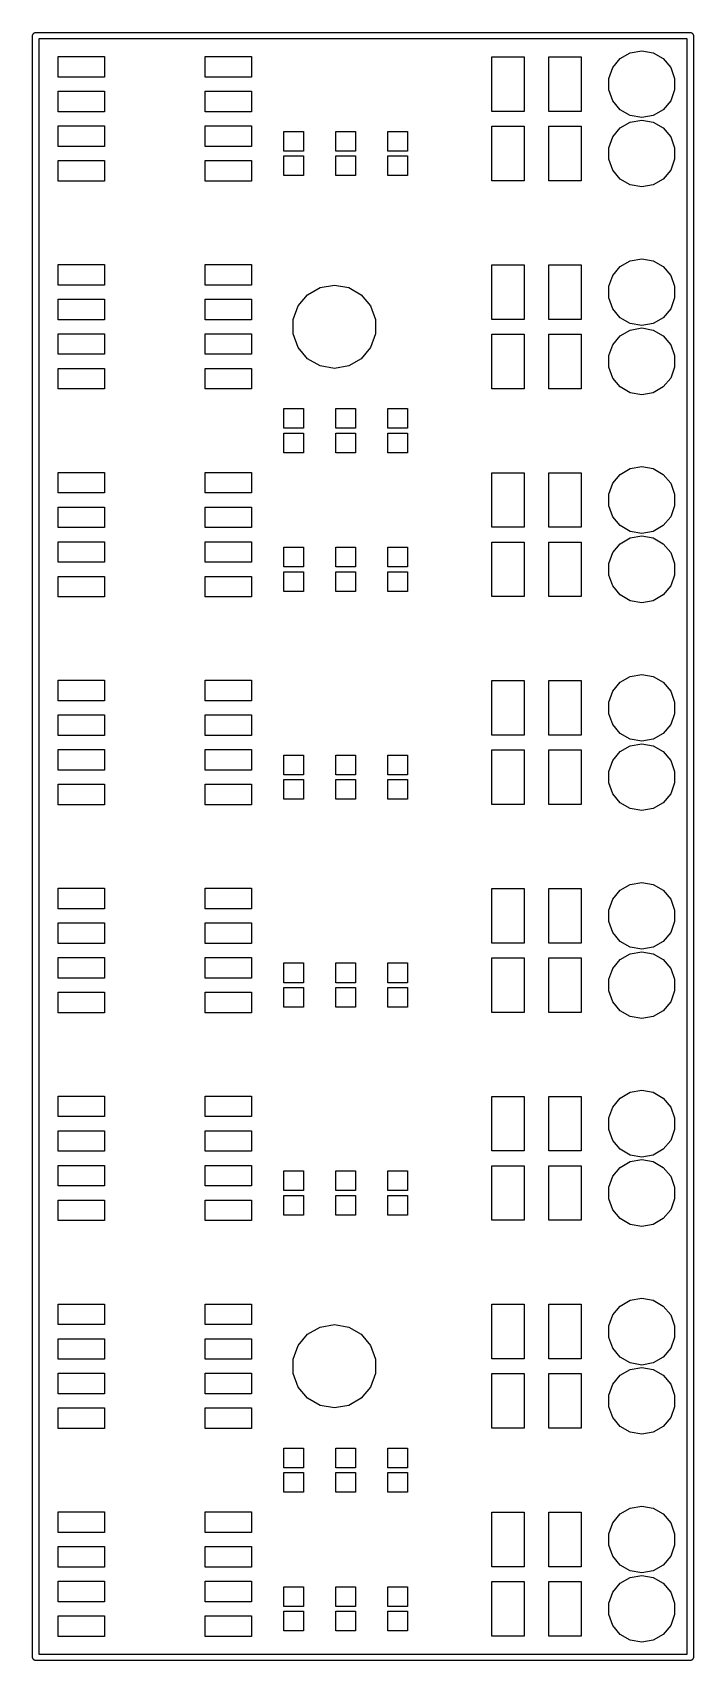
# Model space of a CAD drawing. Extents: x 25.3 to 49.5, y -85 to -25.3.
import ezdxf

# ---------------------------------------------------------------- set-up
doc = ezdxf.new("R2010")
doc.units = 0
doc.header["$MEASUREMENT"] = 0
doc.layers.add('BLACK', color=7, linetype='CONTINUOUS')

msp = doc.modelspace()

# ---------------------------------------------------------------- linework, layer by layer
at = {"layer": 'Black'}
for p, q in [((25.2857, -25.4), (25.2874, -25.3902)), ((25.2857, -84.836), (25.2857, -25.4)), ((25.2874, -25.3802), (25.2909, -25.3708)), ((25.2874, -25.3902), (25.2874, -25.3802)), ((25.2909, -25.3708), (25.2926, -25.3609)), ((25.2926, -25.3609), (25.2976, -25.3522)), ((25.2976, -25.3522), (25.301, -25.3428)), ((25.301, -25.3428), (25.3074, -25.3352)), ((25.3074, -25.3352), (25.3124, -25.3265)), ((25.3124, -25.3265), (25.3201, -25.3201)), ((25.3201, -25.3201), (25.3265, -25.3124)), ((25.3265, -25.3124), (25.3352, -25.3074)), ((25.3352, -25.3074), (25.3428, -25.301)), ((25.3428, -25.301), (25.3522, -25.2976)), ((25.3522, -25.2976), (25.3609, -25.2926)), ((25.3609, -25.2926), (25.3708, -25.2909)), ((25.3708, -25.2909), (25.3802, -25.2874)), ((25.3802, -25.2874), (25.3902, -25.2874)), ((25.3902, -25.2874), (25.4, -25.2857)), ((25.4, -25.2857), (49.3649, -25.2857)), ((49.2506, -25.5143), (25.5143, -25.5143)), ((25.5143, -25.5143), (25.5143, -84.7217)), ((49.2506, -84.7217), (49.2506, -25.5143)), ((49.3649, -25.2857), (49.3747, -25.2874)), ((49.3747, -25.2874), (49.3847, -25.2874)), ((49.3847, -25.2874), (49.3941, -25.2909)), ((49.3941, -25.2909), (49.404, -25.2926)), ((49.404, -25.2926), (49.4127, -25.2976)), ((49.4127, -25.2976), (49.422, -25.301)), ((49.422, -25.301), (49.4297, -25.3074)), ((49.4297, -25.3074), (49.4384, -25.3124)), ((49.4384, -25.3124), (49.4448, -25.3201)), ((49.4448, -25.3201), (49.4525, -25.3265)), ((49.4525, -25.3265), (49.4575, -25.3352)), ((49.4575, -25.3352), (49.4639, -25.3428)), ((49.4639, -25.3428), (49.4673, -25.3522)), ((49.4673, -25.3522), (49.4723, -25.3609)), ((49.4723, -25.3609), (49.474, -25.3708)), ((49.474, -25.3708), (49.4775, -25.3802)), ((49.4775, -25.3802), (49.4775, -25.3902)), ((49.4775, -25.3902), (49.4792, -25.4)), ((49.4792, -25.4), (49.4792, -84.836)), ((26.2192, -26.9189), (26.2192, -26.1671)), ((26.2192, -26.1671), (27.921, -26.1671)), ((27.921, -26.1671), (27.921, -26.9189)), ((31.604, -26.9189), (31.604, -26.1671)), ((31.604, -26.1671), (33.3058, -26.1671)), ((33.3058, -26.1671), (33.3058, -26.9189)), ((42.0973, -28.1781), (42.0973, -26.1779)), ((42.0973, -26.1779), (43.2847, -26.1779)), ((43.2847, -26.1779), (43.2847, -28.1781)), ((44.1801, -28.1781), (44.1801, -26.1779)), ((44.1801, -26.1779), (45.3675, -26.1779)), ((45.3675, -26.1779), (45.3675, -28.1781)), ((46.527, -26.5661), (46.8002, -26.2405)), ((46.8002, -26.2405), (47.1683, -26.028)), ((47.1683, -26.028), (47.5869, -25.9541)), ((47.5869, -25.9541), (48.0055, -26.028)), ((48.0055, -26.028), (48.3736, -26.2405)), ((48.3736, -26.2405), (48.6468, -26.5661)), ((46.3816, -26.9655), (46.527, -26.5661)), ((48.6468, -26.5661), (48.7922, -26.9655)), ((27.921, -26.9189), (26.2192, -26.9189)), ((26.2192, -28.1889), (26.2192, -27.4371)), ((26.2192, -27.4371), (27.921, -27.4371)), ((27.921, -27.4371), (27.921, -28.1889)), ((33.3058, -26.9189), (31.604, -26.9189)), ((31.604, -28.1889), (31.604, -27.4371)), ((31.604, -27.4371), (33.3058, -27.4371)), ((33.3058, -27.4371), (33.3058, -28.1889)), ((46.3816, -27.3905), (46.3816, -26.9655)), ((46.527, -27.7899), (46.3816, -27.3905)), ((48.7922, -27.3905), (48.6468, -27.7899)), ((48.7922, -26.9655), (48.7922, -27.3905)), ((46.8002, -28.1155), (46.527, -27.7899)), ((48.6468, -27.7899), (48.3736, -28.1155)), ((27.921, -28.1889), (26.2192, -28.1889)), ((33.3058, -28.1889), (31.604, -28.1889)), ((43.2847, -28.1781), (42.0973, -28.1781)), ((45.3675, -28.1781), (44.1801, -28.1781)), ((47.1683, -28.328), (46.8002, -28.1155)), ((46.8002, -28.7805), (47.1683, -28.568)), ((47.5869, -28.4019), (47.1683, -28.328)), ((47.1683, -28.568), (47.5869, -28.4941)), ((48.0055, -28.328), (47.5869, -28.4019)), ((47.5869, -28.4941), (48.0055, -28.568)), ((48.3736, -28.1155), (48.0055, -28.328)), ((48.0055, -28.568), (48.3736, -28.7805)), ((26.2192, -29.4589), (26.2192, -28.7071)), ((26.2192, -28.7071), (27.921, -28.7071)), ((27.921, -28.7071), (27.921, -29.4589)), ((31.604, -29.4589), (31.604, -28.7071)), ((31.604, -28.7071), (33.3058, -28.7071)), ((33.3058, -28.7071), (33.3058, -29.4589)), ((34.4817, -29.6291), (34.4817, -28.9077)), ((34.4817, -28.9077), (35.2031, -28.9077)), ((35.2031, -28.9077), (35.2031, -29.6291)), ((36.3867, -29.6291), (36.3867, -28.9077)), ((36.3867, -28.9077), (37.1081, -28.9077)), ((37.1081, -28.9077), (37.1081, -29.6291)), ((38.2917, -29.6291), (38.2917, -28.9077)), ((38.2917, -28.9077), (39.0131, -28.9077)), ((39.0131, -28.9077), (39.0131, -29.6291)), ((42.0973, -30.7181), (42.0973, -28.7179)), ((42.0973, -28.7179), (43.2847, -28.7179)), ((43.2847, -28.7179), (43.2847, -30.7181)), ((44.1801, -30.7181), (44.1801, -28.7179)), ((44.1801, -28.7179), (45.3675, -28.7179)), ((45.3675, -28.7179), (45.3675, -30.7181)), ((46.3816, -29.5055), (46.527, -29.1061)), ((46.527, -29.1061), (46.8002, -28.7805)), ((48.3736, -28.7805), (48.6468, -29.1061)), ((48.6468, -29.1061), (48.7922, -29.5055)), ((27.921, -29.4589), (26.2192, -29.4589)), ((33.3058, -29.4589), (31.604, -29.4589)), ((35.2031, -29.6291), (34.4817, -29.6291)), ((34.4817, -30.5283), (34.4817, -29.8069)), ((34.4817, -29.8069), (35.2031, -29.8069)), ((35.2031, -29.8069), (35.2031, -30.5283)), ((37.1081, -29.6291), (36.3867, -29.6291)), ((36.3867, -30.5283), (36.3867, -29.8069)), ((36.3867, -29.8069), (37.1081, -29.8069)), ((37.1081, -29.8069), (37.1081, -30.5283)), ((39.0131, -29.6291), (38.2917, -29.6291)), ((38.2917, -30.5283), (38.2917, -29.8069)), ((38.2917, -29.8069), (39.0131, -29.8069)), ((39.0131, -29.8069), (39.0131, -30.5283)), ((46.3816, -29.9305), (46.3816, -29.5055)), ((48.7922, -29.5055), (48.7922, -29.9305)), ((26.2192, -30.7289), (26.2192, -29.9771)), ((26.2192, -29.9771), (27.921, -29.9771)), ((27.921, -29.9771), (27.921, -30.7289)), ((31.604, -30.7289), (31.604, -29.9771)), ((31.604, -29.9771), (33.3058, -29.9771)), ((33.3058, -29.9771), (33.3058, -30.7289)), ((46.527, -30.3299), (46.3816, -29.9305)), ((46.8002, -30.6555), (46.527, -30.3299)), ((48.6468, -30.3299), (48.3736, -30.6555)), ((48.7922, -29.9305), (48.6468, -30.3299)), ((27.921, -30.7289), (26.2192, -30.7289)), ((33.3058, -30.7289), (31.604, -30.7289)), ((35.2031, -30.5283), (34.4817, -30.5283)), ((37.1081, -30.5283), (36.3867, -30.5283)), ((39.0131, -30.5283), (38.2917, -30.5283)), ((43.2847, -30.7181), (42.0973, -30.7181)), ((45.3675, -30.7181), (44.1801, -30.7181)), ((47.1683, -30.868), (46.8002, -30.6555)), ((47.5869, -30.9419), (47.1683, -30.868)), ((48.0055, -30.868), (47.5869, -30.9419)), ((48.3736, -30.6555), (48.0055, -30.868)), ((26.2192, -34.5389), (26.2192, -33.7871)), ((26.2192, -33.7871), (27.921, -33.7871)), ((27.921, -33.7871), (27.921, -34.5389)), ((31.604, -34.5389), (31.604, -33.7871)), ((31.604, -33.7871), (33.3058, -33.7871)), ((33.3058, -33.7871), (33.3058, -34.5389)), ((42.0973, -35.7981), (42.0973, -33.7979)), ((42.0973, -33.7979), (43.2847, -33.7979)), ((43.2847, -33.7979), (43.2847, -35.7981)), ((44.1801, -35.7981), (44.1801, -33.7979)), ((44.1801, -33.7979), (45.3675, -33.7979)), ((45.3675, -33.7979), (45.3675, -35.7981)), ((46.527, -34.1861), (46.8002, -33.8605)), ((46.8002, -33.8605), (47.1683, -33.648)), ((47.1683, -33.648), (47.5869, -33.5741)), ((47.5869, -33.5741), (48.0055, -33.648)), ((48.0055, -33.648), (48.3736, -33.8605)), ((48.3736, -33.8605), (48.6468, -34.1861)), ((27.921, -34.5389), (26.2192, -34.5389)), ((33.3058, -34.5389), (31.604, -34.5389)), ((35.8115, -34.6304), (36.3347, -34.5382)), ((36.3347, -34.5382), (36.8579, -34.6304)), ((46.3816, -34.5855), (46.527, -34.1861)), ((46.3816, -35.0105), (46.3816, -34.5855)), ((48.6468, -34.1861), (48.7922, -34.5855)), ((48.7922, -34.5855), (48.7922, -35.0105)), ((26.2192, -35.8089), (26.2192, -35.0571)), ((26.2192, -35.0571), (27.921, -35.0571)), ((27.921, -35.0571), (27.921, -35.8089)), ((31.604, -35.8089), (31.604, -35.0571)), ((31.604, -35.0571), (33.3058, -35.0571)), ((33.3058, -35.0571), (33.3058, -35.8089)), ((35.0098, -35.3031), (35.3513, -34.8961)), ((35.3513, -34.8961), (35.8115, -34.6304)), ((36.8579, -34.6304), (37.318, -34.8961)), ((37.318, -34.8961), (37.6596, -35.3031)), ((46.527, -35.4099), (46.3816, -35.0105)), ((48.7922, -35.0105), (48.6468, -35.4099)), ((34.8281, -35.8023), (35.0098, -35.3031)), ((37.6596, -35.3031), (37.8413, -35.8023)), ((43.2847, -35.7981), (42.0973, -35.7981)), ((45.3675, -35.7981), (44.1801, -35.7981)), ((46.8002, -35.7355), (46.527, -35.4099)), ((47.1683, -35.948), (46.8002, -35.7355)), ((48.3736, -35.7355), (48.0055, -35.948)), ((48.6468, -35.4099), (48.3736, -35.7355)), ((27.921, -35.8089), (26.2192, -35.8089)), ((26.2192, -37.0789), (26.2192, -36.3271)), ((26.2192, -36.3271), (27.921, -36.3271)), ((27.921, -36.3271), (27.921, -37.0789)), ((33.3058, -35.8089), (31.604, -35.8089)), ((31.604, -37.0789), (31.604, -36.3271)), ((31.604, -36.3271), (33.3058, -36.3271)), ((33.3058, -36.3271), (33.3058, -37.0789)), ((34.8281, -36.3337), (34.8281, -35.8023)), ((35.0098, -36.8329), (34.8281, -36.3337)), ((37.8413, -36.3337), (37.6596, -36.8329)), ((37.8413, -35.8023), (37.8413, -36.3337)), ((42.0973, -38.3381), (42.0973, -36.3379)), ((42.0973, -36.3379), (43.2847, -36.3379)), ((43.2847, -36.3379), (43.2847, -38.3381)), ((44.1801, -38.3381), (44.1801, -36.3379)), ((44.1801, -36.3379), (45.3675, -36.3379)), ((45.3675, -36.3379), (45.3675, -38.3381)), ((46.8002, -36.4005), (47.1683, -36.188)), ((47.5869, -36.0219), (47.1683, -35.948)), ((47.1683, -36.188), (47.5869, -36.1141)), ((48.0055, -35.948), (47.5869, -36.0219)), ((47.5869, -36.1141), (48.0055, -36.188)), ((48.0055, -36.188), (48.3736, -36.4005)), ((35.3513, -37.2399), (35.0098, -36.8329)), ((37.6596, -36.8329), (37.318, -37.2399)), ((46.3816, -37.1255), (46.527, -36.7261)), ((46.527, -36.7261), (46.8002, -36.4005)), ((48.3736, -36.4005), (48.6468, -36.7261)), ((48.6468, -36.7261), (48.7922, -37.1255)), ((27.921, -37.0789), (26.2192, -37.0789)), ((33.3058, -37.0789), (31.604, -37.0789)), ((35.8115, -37.5056), (35.3513, -37.2399)), ((36.3347, -37.5978), (35.8115, -37.5056)), ((36.8579, -37.5056), (36.3347, -37.5978)), ((37.318, -37.2399), (36.8579, -37.5056)), ((46.3816, -37.5505), (46.3816, -37.1255)), ((46.527, -37.9499), (46.3816, -37.5505)), ((48.7922, -37.5505), (48.6468, -37.9499)), ((48.7922, -37.1255), (48.7922, -37.5505)), ((26.2192, -38.3489), (26.2192, -37.5971)), ((26.2192, -37.5971), (27.921, -37.5971)), ((27.921, -37.5971), (27.921, -38.3489)), ((31.604, -38.3489), (31.604, -37.5971)), ((31.604, -37.5971), (33.3058, -37.5971)), ((33.3058, -37.5971), (33.3058, -38.3489)), ((46.8002, -38.2755), (46.527, -37.9499)), ((48.6468, -37.9499), (48.3736, -38.2755)), ((27.921, -38.3489), (26.2192, -38.3489)), ((33.3058, -38.3489), (31.604, -38.3489)), ((43.2847, -38.3381), (42.0973, -38.3381)), ((45.3675, -38.3381), (44.1801, -38.3381)), ((47.1683, -38.488), (46.8002, -38.2755)), ((47.5869, -38.5619), (47.1683, -38.488)), ((48.0055, -38.488), (47.5869, -38.5619)), ((48.3736, -38.2755), (48.0055, -38.488)), ((34.4817, -39.7891), (34.4817, -39.0677)), ((34.4817, -39.0677), (35.2031, -39.0677)), ((35.2031, -39.0677), (35.2031, -39.7891)), ((36.3867, -39.7891), (36.3867, -39.0677)), ((36.3867, -39.0677), (37.1081, -39.0677)), ((37.1081, -39.0677), (37.1081, -39.7891)), ((38.2917, -39.7891), (38.2917, -39.0677)), ((38.2917, -39.0677), (39.0131, -39.0677)), ((39.0131, -39.0677), (39.0131, -39.7891)), ((35.2031, -39.7891), (34.4817, -39.7891)), ((34.4817, -40.6883), (34.4817, -39.9669)), ((34.4817, -39.9669), (35.2031, -39.9669)), ((35.2031, -39.9669), (35.2031, -40.6883)), ((37.1081, -39.7891), (36.3867, -39.7891)), ((36.3867, -40.6883), (36.3867, -39.9669)), ((36.3867, -39.9669), (37.1081, -39.9669)), ((37.1081, -39.9669), (37.1081, -40.6883)), ((39.0131, -39.7891), (38.2917, -39.7891)), ((38.2917, -40.6883), (38.2917, -39.9669)), ((38.2917, -39.9669), (39.0131, -39.9669)), ((39.0131, -39.9669), (39.0131, -40.6883)), ((35.2031, -40.6883), (34.4817, -40.6883)), ((37.1081, -40.6883), (36.3867, -40.6883)), ((39.0131, -40.6883), (38.2917, -40.6883)), ((26.2192, -42.1589), (26.2192, -41.4071)), ((26.2192, -41.4071), (27.921, -41.4071)), ((27.921, -41.4071), (27.921, -42.1589)), ((31.604, -42.1589), (31.604, -41.4071)), ((31.604, -41.4071), (33.3058, -41.4071)), ((33.3058, -41.4071), (33.3058, -42.1589)), ((42.0973, -43.4181), (42.0973, -41.4179)), ((42.0973, -41.4179), (43.2847, -41.4179)), ((43.2847, -41.4179), (43.2847, -43.4181)), ((44.1801, -43.4181), (44.1801, -41.4179)), ((44.1801, -41.4179), (45.3675, -41.4179)), ((45.3675, -41.4179), (45.3675, -43.4181)), ((46.527, -41.8061), (46.8002, -41.4805)), ((46.8002, -41.4805), (47.1683, -41.268)), ((47.1683, -41.268), (47.5869, -41.1941)), ((47.5869, -41.1941), (48.0055, -41.268)), ((48.0055, -41.268), (48.3736, -41.4805)), ((48.3736, -41.4805), (48.6468, -41.8061)), ((27.921, -42.1589), (26.2192, -42.1589)), ((33.3058, -42.1589), (31.604, -42.1589)), ((46.3816, -42.2055), (46.527, -41.8061)), ((46.3816, -42.6305), (46.3816, -42.2055)), ((48.6468, -41.8061), (48.7922, -42.2055)), ((48.7922, -42.2055), (48.7922, -42.6305)), ((26.2192, -43.4289), (26.2192, -42.6771)), ((26.2192, -42.6771), (27.921, -42.6771)), ((27.921, -42.6771), (27.921, -43.4289)), ((31.604, -43.4289), (31.604, -42.6771)), ((31.604, -42.6771), (33.3058, -42.6771)), ((33.3058, -42.6771), (33.3058, -43.4289)), ((46.527, -43.0299), (46.3816, -42.6305)), ((48.7922, -42.6305), (48.6468, -43.0299)), ((27.921, -43.4289), (26.2192, -43.4289)), ((33.3058, -43.4289), (31.604, -43.4289)), ((43.2847, -43.4181), (42.0973, -43.4181)), ((45.3675, -43.4181), (44.1801, -43.4181)), ((46.8002, -43.3555), (46.527, -43.0299)), ((47.1683, -43.568), (46.8002, -43.3555)), ((48.3736, -43.3555), (48.0055, -43.568)), ((48.6468, -43.0299), (48.3736, -43.3555)), ((26.2192, -44.6989), (26.2192, -43.9471)), ((26.2192, -43.9471), (27.921, -43.9471)), ((27.921, -43.9471), (27.921, -44.6989)), ((31.604, -44.6989), (31.604, -43.9471)), ((31.604, -43.9471), (33.3058, -43.9471)), ((33.3058, -43.9471), (33.3058, -44.6989)), ((34.4817, -44.8691), (34.4817, -44.1477)), ((34.4817, -44.1477), (35.2031, -44.1477)), ((35.2031, -44.1477), (35.2031, -44.8691)), ((36.3867, -44.8691), (36.3867, -44.1477)), ((36.3867, -44.1477), (37.1081, -44.1477)), ((37.1081, -44.1477), (37.1081, -44.8691)), ((38.2917, -44.8691), (38.2917, -44.1477)), ((38.2917, -44.1477), (39.0131, -44.1477)), ((39.0131, -44.1477), (39.0131, -44.8691)), ((42.0973, -45.9581), (42.0973, -43.9579)), ((42.0973, -43.9579), (43.2847, -43.9579)), ((43.2847, -43.9579), (43.2847, -45.9581)), ((44.1801, -45.9581), (44.1801, -43.9579)), ((44.1801, -43.9579), (45.3675, -43.9579)), ((45.3675, -43.9579), (45.3675, -45.9581)), ((46.527, -44.3461), (46.8002, -44.0205)), ((46.8002, -44.0205), (47.1683, -43.808)), ((47.5869, -43.6419), (47.1683, -43.568)), ((47.1683, -43.808), (47.5869, -43.7341)), ((48.0055, -43.568), (47.5869, -43.6419)), ((47.5869, -43.7341), (48.0055, -43.808)), ((48.0055, -43.808), (48.3736, -44.0205)), ((48.3736, -44.0205), (48.6468, -44.3461)), ((27.921, -44.6989), (26.2192, -44.6989)), ((33.3058, -44.6989), (31.604, -44.6989)), ((46.3816, -44.7455), (46.527, -44.3461)), ((46.3816, -45.1705), (46.3816, -44.7455)), ((48.6468, -44.3461), (48.7922, -44.7455)), ((48.7922, -44.7455), (48.7922, -45.1705)), ((26.2192, -45.9689), (26.2192, -45.2171)), ((26.2192, -45.2171), (27.921, -45.2171)), ((27.921, -45.2171), (27.921, -45.9689)), ((31.604, -45.9689), (31.604, -45.2171)), ((31.604, -45.2171), (33.3058, -45.2171)), ((33.3058, -45.2171), (33.3058, -45.9689)), ((35.2031, -44.8691), (34.4817, -44.8691)), ((34.4817, -45.7683), (34.4817, -45.0469)), ((34.4817, -45.0469), (35.2031, -45.0469)), ((35.2031, -45.0469), (35.2031, -45.7683)), ((37.1081, -44.8691), (36.3867, -44.8691)), ((36.3867, -45.7683), (36.3867, -45.0469)), ((36.3867, -45.0469), (37.1081, -45.0469)), ((37.1081, -45.0469), (37.1081, -45.7683)), ((39.0131, -44.8691), (38.2917, -44.8691)), ((38.2917, -45.7683), (38.2917, -45.0469)), ((38.2917, -45.0469), (39.0131, -45.0469)), ((39.0131, -45.0469), (39.0131, -45.7683)), ((46.527, -45.5699), (46.3816, -45.1705)), ((48.7922, -45.1705), (48.6468, -45.5699)), ((35.2031, -45.7683), (34.4817, -45.7683)), ((37.1081, -45.7683), (36.3867, -45.7683)), ((39.0131, -45.7683), (38.2917, -45.7683)), ((46.8002, -45.8955), (46.527, -45.5699)), ((47.1683, -46.108), (46.8002, -45.8955)), ((48.3736, -45.8955), (48.0055, -46.108)), ((48.6468, -45.5699), (48.3736, -45.8955)), ((27.921, -45.9689), (26.2192, -45.9689)), ((33.3058, -45.9689), (31.604, -45.9689)), ((43.2847, -45.9581), (42.0973, -45.9581)), ((45.3675, -45.9581), (44.1801, -45.9581)), ((47.5869, -46.1819), (47.1683, -46.108)), ((48.0055, -46.108), (47.5869, -46.1819)), ((46.8002, -49.1005), (47.1683, -48.888)), ((47.1683, -48.888), (47.5869, -48.8141)), ((47.5869, -48.8141), (48.0055, -48.888)), ((48.0055, -48.888), (48.3736, -49.1005)), ((26.2192, -49.7789), (26.2192, -49.0271)), ((26.2192, -49.0271), (27.921, -49.0271)), ((27.921, -49.0271), (27.921, -49.7789)), ((31.604, -49.7789), (31.604, -49.0271)), ((31.604, -49.0271), (33.3058, -49.0271)), ((33.3058, -49.0271), (33.3058, -49.7789)), ((42.0973, -51.0381), (42.0973, -49.0379)), ((42.0973, -49.0379), (43.2847, -49.0379)), ((43.2847, -49.0379), (43.2847, -51.0381)), ((44.1801, -51.0381), (44.1801, -49.0379)), ((44.1801, -49.0379), (45.3675, -49.0379)), ((45.3675, -49.0379), (45.3675, -51.0381)), ((46.3816, -49.8255), (46.527, -49.4261)), ((46.527, -49.4261), (46.8002, -49.1005)), ((48.3736, -49.1005), (48.6468, -49.4261)), ((48.6468, -49.4261), (48.7922, -49.8255)), ((27.921, -49.7789), (26.2192, -49.7789)), ((33.3058, -49.7789), (31.604, -49.7789)), ((46.3816, -50.2505), (46.3816, -49.8255)), ((48.7922, -49.8255), (48.7922, -50.2505)), ((26.2192, -51.0489), (26.2192, -50.2971)), ((26.2192, -50.2971), (27.921, -50.2971)), ((27.921, -50.2971), (27.921, -51.0489)), ((31.604, -51.0489), (31.604, -50.2971)), ((31.604, -50.2971), (33.3058, -50.2971)), ((33.3058, -50.2971), (33.3058, -51.0489)), ((46.527, -50.6499), (46.3816, -50.2505)), ((46.8002, -50.9755), (46.527, -50.6499)), ((48.6468, -50.6499), (48.3736, -50.9755)), ((48.7922, -50.2505), (48.6468, -50.6499)), ((27.921, -51.0489), (26.2192, -51.0489)), ((33.3058, -51.0489), (31.604, -51.0489)), ((43.2847, -51.0381), (42.0973, -51.0381)), ((45.3675, -51.0381), (44.1801, -51.0381)), ((47.1683, -51.188), (46.8002, -50.9755)), ((47.5869, -51.2619), (47.1683, -51.188)), ((48.0055, -51.188), (47.5869, -51.2619)), ((48.3736, -50.9755), (48.0055, -51.188)), ((26.2192, -52.3189), (26.2192, -51.5671)), ((26.2192, -51.5671), (27.921, -51.5671)), ((27.921, -51.5671), (27.921, -52.3189)), ((31.604, -52.3189), (31.604, -51.5671)), ((31.604, -51.5671), (33.3058, -51.5671)), ((33.3058, -51.5671), (33.3058, -52.3189)), ((34.4817, -52.4891), (34.4817, -51.7677)), ((34.4817, -51.7677), (35.2031, -51.7677)), ((35.2031, -51.7677), (35.2031, -52.4891)), ((36.3867, -52.4891), (36.3867, -51.7677)), ((36.3867, -51.7677), (37.1081, -51.7677)), ((37.1081, -51.7677), (37.1081, -52.4891)), ((38.2917, -52.4891), (38.2917, -51.7677)), ((38.2917, -51.7677), (39.0131, -51.7677)), ((39.0131, -51.7677), (39.0131, -52.4891)), ((42.0973, -53.5781), (42.0973, -51.5779)), ((42.0973, -51.5779), (43.2847, -51.5779)), ((43.2847, -51.5779), (43.2847, -53.5781)), ((44.1801, -53.5781), (44.1801, -51.5779)), ((44.1801, -51.5779), (45.3675, -51.5779)), ((45.3675, -51.5779), (45.3675, -53.5781)), ((46.527, -51.9661), (46.8002, -51.6405)), ((46.8002, -51.6405), (47.1683, -51.428)), ((47.1683, -51.428), (47.5869, -51.3541)), ((47.5869, -51.3541), (48.0055, -51.428)), ((48.0055, -51.428), (48.3736, -51.6405)), ((48.3736, -51.6405), (48.6468, -51.9661)), ((27.921, -52.3189), (26.2192, -52.3189)), ((33.3058, -52.3189), (31.604, -52.3189)), ((35.2031, -52.4891), (34.4817, -52.4891)), ((37.1081, -52.4891), (36.3867, -52.4891)), ((39.0131, -52.4891), (38.2917, -52.4891)), ((46.3816, -52.3655), (46.527, -51.9661)), ((46.3816, -52.7905), (46.3816, -52.3655)), ((48.6468, -51.9661), (48.7922, -52.3655)), ((48.7922, -52.3655), (48.7922, -52.7905)), ((26.2192, -53.5889), (26.2192, -52.8371)), ((26.2192, -52.8371), (27.921, -52.8371)), ((27.921, -52.8371), (27.921, -53.5889)), ((31.604, -53.5889), (31.604, -52.8371)), ((31.604, -52.8371), (33.3058, -52.8371)), ((33.3058, -52.8371), (33.3058, -53.5889)), ((34.4817, -53.3883), (34.4817, -52.6669)), ((34.4817, -52.6669), (35.2031, -52.6669)), ((35.2031, -52.6669), (35.2031, -53.3883)), ((36.3867, -53.3883), (36.3867, -52.6669)), ((36.3867, -52.6669), (37.1081, -52.6669)), ((37.1081, -52.6669), (37.1081, -53.3883)), ((38.2917, -53.3883), (38.2917, -52.6669)), ((38.2917, -52.6669), (39.0131, -52.6669)), ((39.0131, -52.6669), (39.0131, -53.3883)), ((46.527, -53.1899), (46.3816, -52.7905)), ((48.7922, -52.7905), (48.6468, -53.1899)), ((27.921, -53.5889), (26.2192, -53.5889)), ((33.3058, -53.5889), (31.604, -53.5889)), ((35.2031, -53.3883), (34.4817, -53.3883)), ((37.1081, -53.3883), (36.3867, -53.3883)), ((39.0131, -53.3883), (38.2917, -53.3883)), ((43.2847, -53.5781), (42.0973, -53.5781)), ((45.3675, -53.5781), (44.1801, -53.5781)), ((46.8002, -53.5155), (46.527, -53.1899)), ((47.1683, -53.728), (46.8002, -53.5155)), ((48.3736, -53.5155), (48.0055, -53.728)), ((48.6468, -53.1899), (48.3736, -53.5155)), ((47.5869, -53.8019), (47.1683, -53.728)), ((48.0055, -53.728), (47.5869, -53.8019)), ((26.2192, -57.3989), (26.2192, -56.6471)), ((26.2192, -56.6471), (27.921, -56.6471)), ((27.921, -56.6471), (27.921, -57.3989)), ((31.604, -57.3989), (31.604, -56.6471)), ((31.604, -56.6471), (33.3058, -56.6471)), ((33.3058, -56.6471), (33.3058, -57.3989)), ((42.0973, -58.6581), (42.0973, -56.6579)), ((42.0973, -56.6579), (43.2847, -56.6579)), ((43.2847, -56.6579), (43.2847, -58.6581)), ((44.1801, -58.6581), (44.1801, -56.6579)), ((44.1801, -56.6579), (45.3675, -56.6579)), ((45.3675, -56.6579), (45.3675, -58.6581)), ((46.8002, -56.7205), (47.1683, -56.508)), ((47.1683, -56.508), (47.5869, -56.4341)), ((47.5869, -56.4341), (48.0055, -56.508)), ((48.0055, -56.508), (48.3736, -56.7205)), ((46.3816, -57.4455), (46.527, -57.0461)), ((46.527, -57.0461), (46.8002, -56.7205)), ((48.3736, -56.7205), (48.6468, -57.0461)), ((48.6468, -57.0461), (48.7922, -57.4455)), ((27.921, -57.3989), (26.2192, -57.3989)), ((33.3058, -57.3989), (31.604, -57.3989)), ((46.3816, -57.8705), (46.3816, -57.4455)), ((46.527, -58.2699), (46.3816, -57.8705)), ((48.7922, -57.8705), (48.6468, -58.2699)), ((48.7922, -57.4455), (48.7922, -57.8705)), ((26.2192, -58.6689), (26.2192, -57.9171)), ((26.2192, -57.9171), (27.921, -57.9171)), ((27.921, -57.9171), (27.921, -58.6689)), ((31.604, -58.6689), (31.604, -57.9171)), ((31.604, -57.9171), (33.3058, -57.9171)), ((33.3058, -57.9171), (33.3058, -58.6689)), ((46.8002, -58.5955), (46.527, -58.2699)), ((48.6468, -58.2699), (48.3736, -58.5955)), ((27.921, -58.6689), (26.2192, -58.6689)), ((33.3058, -58.6689), (31.604, -58.6689)), ((43.2847, -58.6581), (42.0973, -58.6581)), ((45.3675, -58.6581), (44.1801, -58.6581)), ((47.1683, -58.808), (46.8002, -58.5955)), ((46.8002, -59.2605), (47.1683, -59.048)), ((47.5869, -58.8819), (47.1683, -58.808)), ((47.1683, -59.048), (47.5869, -58.9741)), ((48.0055, -58.808), (47.5869, -58.8819)), ((47.5869, -58.9741), (48.0055, -59.048)), ((48.3736, -58.5955), (48.0055, -58.808)), ((48.0055, -59.048), (48.3736, -59.2605)), ((26.2192, -59.9389), (26.2192, -59.1871)), ((26.2192, -59.1871), (27.921, -59.1871)), ((27.921, -59.1871), (27.921, -59.9389)), ((31.604, -59.9389), (31.604, -59.1871)), ((31.604, -59.1871), (33.3058, -59.1871)), ((33.3058, -59.1871), (33.3058, -59.9389)), ((34.4817, -60.1091), (34.4817, -59.3877)), ((34.4817, -59.3877), (35.2031, -59.3877)), ((35.2031, -59.3877), (35.2031, -60.1091)), ((36.3867, -60.1091), (36.3867, -59.3877)), ((36.3867, -59.3877), (37.1081, -59.3877)), ((37.1081, -59.3877), (37.1081, -60.1091)), ((38.2917, -60.1091), (38.2917, -59.3877)), ((38.2917, -59.3877), (39.0131, -59.3877)), ((39.0131, -59.3877), (39.0131, -60.1091)), ((42.0973, -61.1981), (42.0973, -59.1979)), ((42.0973, -59.1979), (43.2847, -59.1979)), ((43.2847, -59.1979), (43.2847, -61.1981)), ((44.1801, -61.1981), (44.1801, -59.1979)), ((44.1801, -59.1979), (45.3675, -59.1979)), ((45.3675, -59.1979), (45.3675, -61.1981)), ((46.3816, -59.9855), (46.527, -59.5861)), ((46.527, -59.5861), (46.8002, -59.2605)), ((48.3736, -59.2605), (48.6468, -59.5861)), ((48.6468, -59.5861), (48.7922, -59.9855)), ((27.921, -59.9389), (26.2192, -59.9389)), ((33.3058, -59.9389), (31.604, -59.9389)), ((35.2031, -60.1091), (34.4817, -60.1091)), ((37.1081, -60.1091), (36.3867, -60.1091)), ((39.0131, -60.1091), (38.2917, -60.1091)), ((46.3816, -60.4105), (46.3816, -59.9855)), ((48.7922, -59.9855), (48.7922, -60.4105)), ((26.2192, -61.2089), (26.2192, -60.4571)), ((26.2192, -60.4571), (27.921, -60.4571)), ((27.921, -60.4571), (27.921, -61.2089)), ((31.604, -61.2089), (31.604, -60.4571)), ((31.604, -60.4571), (33.3058, -60.4571)), ((33.3058, -60.4571), (33.3058, -61.2089)), ((34.4817, -61.0083), (34.4817, -60.2869)), ((34.4817, -60.2869), (35.2031, -60.2869)), ((35.2031, -60.2869), (35.2031, -61.0083)), ((36.3867, -61.0083), (36.3867, -60.2869)), ((36.3867, -60.2869), (37.1081, -60.2869)), ((37.1081, -60.2869), (37.1081, -61.0083)), ((38.2917, -61.0083), (38.2917, -60.2869)), ((38.2917, -60.2869), (39.0131, -60.2869)), ((39.0131, -60.2869), (39.0131, -61.0083)), ((46.527, -60.8099), (46.3816, -60.4105)), ((46.8002, -61.1355), (46.527, -60.8099)), ((48.6468, -60.8099), (48.3736, -61.1355)), ((48.7922, -60.4105), (48.6468, -60.8099)), ((27.921, -61.2089), (26.2192, -61.2089)), ((33.3058, -61.2089), (31.604, -61.2089)), ((35.2031, -61.0083), (34.4817, -61.0083)), ((37.1081, -61.0083), (36.3867, -61.0083)), ((39.0131, -61.0083), (38.2917, -61.0083)), ((43.2847, -61.1981), (42.0973, -61.1981)), ((45.3675, -61.1981), (44.1801, -61.1981)), ((47.1683, -61.348), (46.8002, -61.1355)), ((47.5869, -61.4219), (47.1683, -61.348)), ((48.0055, -61.348), (47.5869, -61.4219)), ((48.3736, -61.1355), (48.0055, -61.348)), ((26.2192, -65.0189), (26.2192, -64.2671)), ((26.2192, -64.2671), (27.921, -64.2671)), ((27.921, -64.2671), (27.921, -65.0189)), ((31.604, -65.0189), (31.604, -64.2671)), ((31.604, -64.2671), (33.3058, -64.2671)), ((33.3058, -64.2671), (33.3058, -65.0189)), ((42.0973, -66.2781), (42.0973, -64.2779)), ((42.0973, -64.2779), (43.2847, -64.2779)), ((43.2847, -64.2779), (43.2847, -66.2781)), ((44.1801, -66.2781), (44.1801, -64.2779)), ((44.1801, -64.2779), (45.3675, -64.2779)), ((45.3675, -64.2779), (45.3675, -66.2781)), ((46.527, -64.6661), (46.8002, -64.3405)), ((46.8002, -64.3405), (47.1683, -64.128)), ((47.1683, -64.128), (47.5869, -64.0541)), ((47.5869, -64.0541), (48.0055, -64.128)), ((48.0055, -64.128), (48.3736, -64.3405)), ((48.3736, -64.3405), (48.6468, -64.6661)), ((27.921, -65.0189), (26.2192, -65.0189)), ((33.3058, -65.0189), (31.604, -65.0189)), ((46.3816, -65.0655), (46.527, -64.6661)), ((48.6468, -64.6661), (48.7922, -65.0655)), ((26.2192, -66.2889), (26.2192, -65.5371)), ((26.2192, -65.5371), (27.921, -65.5371)), ((27.921, -65.5371), (27.921, -66.2889)), ((31.604, -66.2889), (31.604, -65.5371)), ((31.604, -65.5371), (33.3058, -65.5371)), ((33.3058, -65.5371), (33.3058, -66.2889)), ((46.3816, -65.4905), (46.3816, -65.0655)), ((46.527, -65.8899), (46.3816, -65.4905)), ((48.7922, -65.4905), (48.6468, -65.8899)), ((48.7922, -65.0655), (48.7922, -65.4905)), ((46.8002, -66.2155), (46.527, -65.8899)), ((47.1683, -66.428), (46.8002, -66.2155)), ((48.3736, -66.2155), (48.0055, -66.428)), ((48.6468, -65.8899), (48.3736, -66.2155)), ((27.921, -66.2889), (26.2192, -66.2889)), ((26.2192, -67.5589), (26.2192, -66.8071)), ((26.2192, -66.8071), (27.921, -66.8071)), ((27.921, -66.8071), (27.921, -67.5589)), ((33.3058, -66.2889), (31.604, -66.2889)), ((31.604, -67.5589), (31.604, -66.8071)), ((31.604, -66.8071), (33.3058, -66.8071)), ((33.3058, -66.8071), (33.3058, -67.5589)), ((43.2847, -66.2781), (42.0973, -66.2781)), ((42.0973, -68.8181), (42.0973, -66.8179)), ((42.0973, -66.8179), (43.2847, -66.8179)), ((43.2847, -66.8179), (43.2847, -68.8181)), ((45.3675, -66.2781), (44.1801, -66.2781)), ((44.1801, -68.8181), (44.1801, -66.8179)), ((44.1801, -66.8179), (45.3675, -66.8179)), ((45.3675, -66.8179), (45.3675, -68.8181)), ((46.8002, -66.8805), (47.1683, -66.668)), ((47.5869, -66.5019), (47.1683, -66.428)), ((47.1683, -66.668), (47.5869, -66.5941)), ((48.0055, -66.428), (47.5869, -66.5019)), ((47.5869, -66.5941), (48.0055, -66.668)), ((48.0055, -66.668), (48.3736, -66.8805)), ((34.4817, -67.7291), (34.4817, -67.0077)), ((34.4817, -67.0077), (35.2031, -67.0077)), ((35.2031, -67.0077), (35.2031, -67.7291)), ((36.3867, -67.7291), (36.3867, -67.0077)), ((36.3867, -67.0077), (37.1081, -67.0077)), ((37.1081, -67.0077), (37.1081, -67.7291)), ((38.2917, -67.7291), (38.2917, -67.0077)), ((38.2917, -67.0077), (39.0131, -67.0077)), ((39.0131, -67.0077), (39.0131, -67.7291)), ((46.3816, -67.6055), (46.527, -67.2061)), ((46.527, -67.2061), (46.8002, -66.8805)), ((48.3736, -66.8805), (48.6468, -67.2061)), ((48.6468, -67.2061), (48.7922, -67.6055)), ((27.921, -67.5589), (26.2192, -67.5589)), ((33.3058, -67.5589), (31.604, -67.5589)), ((35.2031, -67.7291), (34.4817, -67.7291)), ((34.4817, -68.6283), (34.4817, -67.9069)), ((34.4817, -67.9069), (35.2031, -67.9069)), ((35.2031, -67.9069), (35.2031, -68.6283)), ((37.1081, -67.7291), (36.3867, -67.7291)), ((36.3867, -68.6283), (36.3867, -67.9069)), ((36.3867, -67.9069), (37.1081, -67.9069)), ((37.1081, -67.9069), (37.1081, -68.6283)), ((39.0131, -67.7291), (38.2917, -67.7291)), ((38.2917, -68.6283), (38.2917, -67.9069)), ((38.2917, -67.9069), (39.0131, -67.9069)), ((39.0131, -67.9069), (39.0131, -68.6283)), ((46.3816, -68.0305), (46.3816, -67.6055)), ((48.7922, -67.6055), (48.7922, -68.0305)), ((26.2192, -68.8289), (26.2192, -68.0771)), ((26.2192, -68.0771), (27.921, -68.0771)), ((27.921, -68.0771), (27.921, -68.8289)), ((31.604, -68.8289), (31.604, -68.0771)), ((31.604, -68.0771), (33.3058, -68.0771)), ((33.3058, -68.0771), (33.3058, -68.8289)), ((46.527, -68.4299), (46.3816, -68.0305)), ((46.8002, -68.7555), (46.527, -68.4299)), ((48.6468, -68.4299), (48.3736, -68.7555)), ((48.7922, -68.0305), (48.6468, -68.4299)), ((27.921, -68.8289), (26.2192, -68.8289)), ((33.3058, -68.8289), (31.604, -68.8289)), ((35.2031, -68.6283), (34.4817, -68.6283)), ((37.1081, -68.6283), (36.3867, -68.6283)), ((39.0131, -68.6283), (38.2917, -68.6283)), ((43.2847, -68.8181), (42.0973, -68.8181)), ((45.3675, -68.8181), (44.1801, -68.8181)), ((47.1683, -68.968), (46.8002, -68.7555)), ((47.5869, -69.0419), (47.1683, -68.968)), ((48.0055, -68.968), (47.5869, -69.0419)), ((48.3736, -68.7555), (48.0055, -68.968)), ((26.2192, -72.6389), (26.2192, -71.8871)), ((26.2192, -71.8871), (27.921, -71.8871)), ((27.921, -71.8871), (27.921, -72.6389)), ((31.604, -72.6389), (31.604, -71.8871)), ((31.604, -71.8871), (33.3058, -71.8871)), ((33.3058, -71.8871), (33.3058, -72.6389)), ((42.0973, -73.8981), (42.0973, -71.8979)), ((42.0973, -71.8979), (43.2847, -71.8979)), ((43.2847, -71.8979), (43.2847, -73.8981)), ((44.1801, -73.8981), (44.1801, -71.8979)), ((44.1801, -71.8979), (45.3675, -71.8979)), ((45.3675, -71.8979), (45.3675, -73.8981)), ((46.527, -72.2861), (46.8002, -71.9605)), ((46.8002, -71.9605), (47.1683, -71.748)), ((47.1683, -71.748), (47.5869, -71.6741)), ((47.5869, -71.6741), (48.0055, -71.748)), ((48.0055, -71.748), (48.3736, -71.9605)), ((48.3736, -71.9605), (48.6468, -72.2861)), ((27.921, -72.6389), (26.2192, -72.6389)), ((33.3058, -72.6389), (31.604, -72.6389)), ((35.3513, -72.9961), (35.8115, -72.7304)), ((35.8115, -72.7304), (36.3347, -72.6382)), ((36.3347, -72.6382), (36.8579, -72.7304)), ((36.8579, -72.7304), (37.318, -72.9961)), ((46.3816, -72.6855), (46.527, -72.2861)), ((46.3816, -73.1105), (46.3816, -72.6855)), ((48.6468, -72.2861), (48.7922, -72.6855)), ((48.7922, -72.6855), (48.7922, -73.1105)), ((26.2192, -73.9089), (26.2192, -73.1571)), ((26.2192, -73.1571), (27.921, -73.1571)), ((27.921, -73.1571), (27.921, -73.9089)), ((31.604, -73.9089), (31.604, -73.1571)), ((31.604, -73.1571), (33.3058, -73.1571)), ((33.3058, -73.1571), (33.3058, -73.9089)), ((35.0098, -73.4031), (35.3513, -72.9961)), ((37.318, -72.9961), (37.6596, -73.4031)), ((46.527, -73.5099), (46.3816, -73.1105)), ((48.7922, -73.1105), (48.6468, -73.5099)), ((27.921, -73.9089), (26.2192, -73.9089)), ((33.3058, -73.9089), (31.604, -73.9089)), ((34.8281, -73.9023), (35.0098, -73.4031)), ((34.8281, -74.4337), (34.8281, -73.9023)), ((37.6596, -73.4031), (37.8413, -73.9023)), ((37.8413, -73.9023), (37.8413, -74.4337)), ((43.2847, -73.8981), (42.0973, -73.8981)), ((45.3675, -73.8981), (44.1801, -73.8981)), ((46.8002, -73.8355), (46.527, -73.5099)), ((47.1683, -74.048), (46.8002, -73.8355)), ((48.3736, -73.8355), (48.0055, -74.048)), ((48.6468, -73.5099), (48.3736, -73.8355)), ((26.2192, -75.1789), (26.2192, -74.4271)), ((26.2192, -74.4271), (27.921, -74.4271)), ((27.921, -74.4271), (27.921, -75.1789)), ((31.604, -75.1789), (31.604, -74.4271)), ((31.604, -74.4271), (33.3058, -74.4271)), ((33.3058, -74.4271), (33.3058, -75.1789)), ((35.0098, -74.9329), (34.8281, -74.4337)), ((37.8413, -74.4337), (37.6596, -74.9329)), ((42.0973, -76.4381), (42.0973, -74.4379)), ((42.0973, -74.4379), (43.2847, -74.4379)), ((43.2847, -74.4379), (43.2847, -76.4381)), ((44.1801, -76.4381), (44.1801, -74.4379)), ((44.1801, -74.4379), (45.3675, -74.4379)), ((45.3675, -74.4379), (45.3675, -76.4381)), ((46.527, -74.8261), (46.8002, -74.5005)), ((46.8002, -74.5005), (47.1683, -74.288)), ((47.5869, -74.1219), (47.1683, -74.048)), ((47.1683, -74.288), (47.5869, -74.2141)), ((48.0055, -74.048), (47.5869, -74.1219)), ((47.5869, -74.2141), (48.0055, -74.288)), ((48.0055, -74.288), (48.3736, -74.5005)), ((48.3736, -74.5005), (48.6468, -74.8261)), ((35.3513, -75.3399), (35.0098, -74.9329)), ((37.6596, -74.9329), (37.318, -75.3399)), ((46.3816, -75.2255), (46.527, -74.8261)), ((48.6468, -74.8261), (48.7922, -75.2255)), ((27.921, -75.1789), (26.2192, -75.1789)), ((26.2192, -76.4489), (26.2192, -75.6971)), ((26.2192, -75.6971), (27.921, -75.6971)), ((27.921, -75.6971), (27.921, -76.4489)), ((33.3058, -75.1789), (31.604, -75.1789)), ((31.604, -76.4489), (31.604, -75.6971)), ((31.604, -75.6971), (33.3058, -75.6971)), ((33.3058, -75.6971), (33.3058, -76.4489)), ((35.8115, -75.6056), (35.3513, -75.3399)), ((36.3347, -75.6978), (35.8115, -75.6056)), ((36.8579, -75.6056), (36.3347, -75.6978)), ((37.318, -75.3399), (36.8579, -75.6056)), ((46.3816, -75.6505), (46.3816, -75.2255)), ((46.527, -76.0499), (46.3816, -75.6505)), ((48.7922, -75.6505), (48.6468, -76.0499)), ((48.7922, -75.2255), (48.7922, -75.6505)), ((46.8002, -76.3755), (46.527, -76.0499)), ((48.6468, -76.0499), (48.3736, -76.3755)), ((27.921, -76.4489), (26.2192, -76.4489)), ((33.3058, -76.4489), (31.604, -76.4489)), ((43.2847, -76.4381), (42.0973, -76.4381)), ((45.3675, -76.4381), (44.1801, -76.4381)), ((47.1683, -76.588), (46.8002, -76.3755)), ((47.5869, -76.6619), (47.1683, -76.588)), ((48.0055, -76.588), (47.5869, -76.6619)), ((48.3736, -76.3755), (48.0055, -76.588)), ((34.4817, -77.8891), (34.4817, -77.1677)), ((34.4817, -77.1677), (35.2031, -77.1677)), ((35.2031, -77.1677), (35.2031, -77.8891)), ((36.3867, -77.8891), (36.3867, -77.1677)), ((36.3867, -77.1677), (37.1081, -77.1677)), ((37.1081, -77.1677), (37.1081, -77.8891)), ((38.2917, -77.8891), (38.2917, -77.1677)), ((38.2917, -77.1677), (39.0131, -77.1677)), ((39.0131, -77.1677), (39.0131, -77.8891)), ((35.2031, -77.8891), (34.4817, -77.8891)), ((34.4817, -78.7883), (34.4817, -78.0669)), ((34.4817, -78.0669), (35.2031, -78.0669)), ((35.2031, -78.0669), (35.2031, -78.7883)), ((37.1081, -77.8891), (36.3867, -77.8891)), ((36.3867, -78.7883), (36.3867, -78.0669)), ((36.3867, -78.0669), (37.1081, -78.0669)), ((37.1081, -78.0669), (37.1081, -78.7883)), ((39.0131, -77.8891), (38.2917, -77.8891)), ((38.2917, -78.7883), (38.2917, -78.0669)), ((38.2917, -78.0669), (39.0131, -78.0669)), ((39.0131, -78.0669), (39.0131, -78.7883)), ((35.2031, -78.7883), (34.4817, -78.7883)), ((37.1081, -78.7883), (36.3867, -78.7883)), ((39.0131, -78.7883), (38.2917, -78.7883)), ((47.1683, -79.368), (47.5869, -79.2941)), ((47.5869, -79.2941), (48.0055, -79.368)), ((26.2192, -80.2589), (26.2192, -79.5071)), ((26.2192, -79.5071), (27.921, -79.5071)), ((27.921, -79.5071), (27.921, -80.2589)), ((31.604, -80.2589), (31.604, -79.5071)), ((31.604, -79.5071), (33.3058, -79.5071)), ((33.3058, -79.5071), (33.3058, -80.2589)), ((42.0973, -81.5181), (42.0973, -79.5179)), ((42.0973, -79.5179), (43.2847, -79.5179)), ((43.2847, -79.5179), (43.2847, -81.5181)), ((44.1801, -81.5181), (44.1801, -79.5179)), ((44.1801, -79.5179), (45.3675, -79.5179)), ((45.3675, -79.5179), (45.3675, -81.5181)), ((46.3816, -80.3055), (46.527, -79.9061)), ((46.527, -79.9061), (46.8002, -79.5805)), ((46.8002, -79.5805), (47.1683, -79.368)), ((48.0055, -79.368), (48.3736, -79.5805)), ((48.3736, -79.5805), (48.6468, -79.9061)), ((48.6468, -79.9061), (48.7922, -80.3055)), ((27.921, -80.2589), (26.2192, -80.2589)), ((33.3058, -80.2589), (31.604, -80.2589)), ((46.3816, -80.7305), (46.3816, -80.3055)), ((48.7922, -80.3055), (48.7922, -80.7305)), ((26.2192, -81.5289), (26.2192, -80.7771)), ((26.2192, -80.7771), (27.921, -80.7771)), ((27.921, -80.7771), (27.921, -81.5289)), ((31.604, -81.5289), (31.604, -80.7771)), ((31.604, -80.7771), (33.3058, -80.7771)), ((33.3058, -80.7771), (33.3058, -81.5289)), ((46.527, -81.1299), (46.3816, -80.7305)), ((46.8002, -81.4555), (46.527, -81.1299)), ((48.6468, -81.1299), (48.3736, -81.4555)), ((48.7922, -80.7305), (48.6468, -81.1299)), ((27.921, -81.5289), (26.2192, -81.5289)), ((33.3058, -81.5289), (31.604, -81.5289)), ((43.2847, -81.5181), (42.0973, -81.5181)), ((45.3675, -81.5181), (44.1801, -81.5181)), ((47.1683, -81.668), (46.8002, -81.4555)), ((47.5869, -81.7419), (47.1683, -81.668)), ((48.0055, -81.668), (47.5869, -81.7419)), ((48.3736, -81.4555), (48.0055, -81.668)), ((26.2192, -82.7989), (26.2192, -82.0471)), ((26.2192, -82.0471), (27.921, -82.0471)), ((27.921, -82.0471), (27.921, -82.7989)), ((31.604, -82.7989), (31.604, -82.0471)), ((31.604, -82.0471), (33.3058, -82.0471)), ((33.3058, -82.0471), (33.3058, -82.7989)), ((34.4817, -82.9691), (34.4817, -82.2477)), ((34.4817, -82.2477), (35.2031, -82.2477)), ((35.2031, -82.2477), (35.2031, -82.9691)), ((36.3867, -82.9691), (36.3867, -82.2477)), ((36.3867, -82.2477), (37.1081, -82.2477)), ((37.1081, -82.2477), (37.1081, -82.9691)), ((38.2917, -82.9691), (38.2917, -82.2477)), ((38.2917, -82.2477), (39.0131, -82.2477)), ((39.0131, -82.2477), (39.0131, -82.9691)), ((42.0973, -84.0581), (42.0973, -82.0579)), ((42.0973, -82.0579), (43.2847, -82.0579)), ((43.2847, -82.0579), (43.2847, -84.0581)), ((44.1801, -84.0581), (44.1801, -82.0579)), ((44.1801, -82.0579), (45.3675, -82.0579)), ((45.3675, -82.0579), (45.3675, -84.0581)), ((46.527, -82.4461), (46.8002, -82.1205)), ((46.8002, -82.1205), (47.1683, -81.908)), ((47.1683, -81.908), (47.5869, -81.8341)), ((47.5869, -81.8341), (48.0055, -81.908)), ((48.0055, -81.908), (48.3736, -82.1205)), ((48.3736, -82.1205), (48.6468, -82.4461)), ((27.921, -82.7989), (26.2192, -82.7989)), ((33.3058, -82.7989), (31.604, -82.7989)), ((46.3816, -82.8455), (46.527, -82.4461)), ((46.3816, -83.2705), (46.3816, -82.8455)), ((48.6468, -82.4461), (48.7922, -82.8455)), ((48.7922, -82.8455), (48.7922, -83.2705)), ((26.2192, -84.0689), (26.2192, -83.3171)), ((26.2192, -83.3171), (27.921, -83.3171)), ((27.921, -83.3171), (27.921, -84.0689)), ((31.604, -84.0689), (31.604, -83.3171)), ((31.604, -83.3171), (33.3058, -83.3171)), ((33.3058, -83.3171), (33.3058, -84.0689)), ((35.2031, -82.9691), (34.4817, -82.9691)), ((34.4817, -83.8683), (34.4817, -83.1469)), ((34.4817, -83.1469), (35.2031, -83.1469)), ((35.2031, -83.1469), (35.2031, -83.8683)), ((37.1081, -82.9691), (36.3867, -82.9691)), ((36.3867, -83.8683), (36.3867, -83.1469)), ((36.3867, -83.1469), (37.1081, -83.1469)), ((37.1081, -83.1469), (37.1081, -83.8683)), ((39.0131, -82.9691), (38.2917, -82.9691)), ((38.2917, -83.8683), (38.2917, -83.1469)), ((38.2917, -83.1469), (39.0131, -83.1469)), ((39.0131, -83.1469), (39.0131, -83.8683)), ((46.527, -83.6699), (46.3816, -83.2705)), ((48.7922, -83.2705), (48.6468, -83.6699)), ((27.921, -84.0689), (26.2192, -84.0689)), ((33.3058, -84.0689), (31.604, -84.0689)), ((35.2031, -83.8683), (34.4817, -83.8683)), ((37.1081, -83.8683), (36.3867, -83.8683)), ((39.0131, -83.8683), (38.2917, -83.8683)), ((43.2847, -84.0581), (42.0973, -84.0581)), ((45.3675, -84.0581), (44.1801, -84.0581)), ((46.8002, -83.9955), (46.527, -83.6699)), ((47.1683, -84.208), (46.8002, -83.9955)), ((48.3736, -83.9955), (48.0055, -84.208)), ((48.6468, -83.6699), (48.3736, -83.9955)), ((25.5143, -84.7217), (49.2506, -84.7217)), ((47.5869, -84.2819), (47.1683, -84.208)), ((48.0055, -84.208), (47.5869, -84.2819)), ((25.2874, -84.8458), (25.2857, -84.836)), ((25.2874, -84.8558), (25.2874, -84.8458)), ((25.2909, -84.8652), (25.2874, -84.8558)), ((25.2926, -84.8751), (25.2909, -84.8652)), ((25.2976, -84.8838), (25.2926, -84.8751)), ((25.301, -84.8931), (25.2976, -84.8838)), ((25.3074, -84.9008), (25.301, -84.8931)), ((25.3124, -84.9095), (25.3074, -84.9008)), ((25.3201, -84.9159), (25.3124, -84.9095)), ((25.3265, -84.9236), (25.3201, -84.9159)), ((25.3352, -84.9286), (25.3265, -84.9236)), ((25.3428, -84.935), (25.3352, -84.9286)), ((25.3522, -84.9384), (25.3428, -84.935)), ((25.3609, -84.9434), (25.3522, -84.9384)), ((25.3708, -84.9451), (25.3609, -84.9434)), ((25.3802, -84.9486), (25.3708, -84.9451)), ((25.3902, -84.9486), (25.3802, -84.9486)), ((25.4, -84.9503), (25.3902, -84.9486)), ((49.3649, -84.9503), (25.4, -84.9503)), ((49.3747, -84.9486), (49.3649, -84.9503)), ((49.3847, -84.9486), (49.3747, -84.9486)), ((49.3941, -84.9451), (49.3847, -84.9486)), ((49.404, -84.9434), (49.3941, -84.9451)), ((49.4127, -84.9384), (49.404, -84.9434)), ((49.422, -84.935), (49.4127, -84.9384)), ((49.4297, -84.9286), (49.422, -84.935)), ((49.4384, -84.9236), (49.4297, -84.9286)), ((49.4448, -84.9159), (49.4384, -84.9236)), ((49.4525, -84.9095), (49.4448, -84.9159)), ((49.4575, -84.9008), (49.4525, -84.9095)), ((49.4639, -84.8931), (49.4575, -84.9008)), ((49.4673, -84.8838), (49.4639, -84.8931)), ((49.4723, -84.8751), (49.4673, -84.8838)), ((49.474, -84.8652), (49.4723, -84.8751)), ((49.4775, -84.8558), (49.474, -84.8652)), ((49.4792, -84.836), (49.4775, -84.8458)), ((49.4775, -84.8458), (49.4775, -84.8558))]:
    msp.add_line(p, q, dxfattribs=at)

doc.saveas('drawing.dxf')
